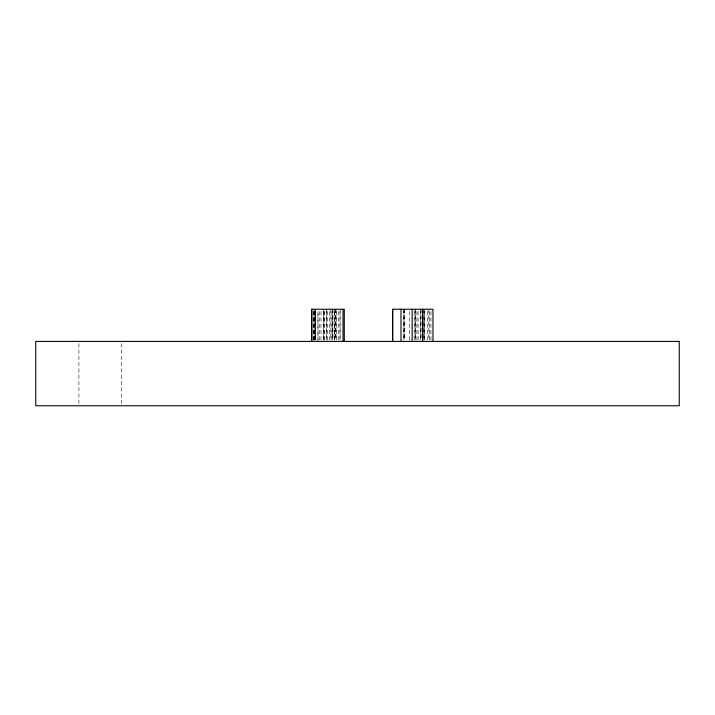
<?xml version="1.0" encoding="UTF-8"?>
<svg xmlns="http://www.w3.org/2000/svg" width="715" height="715" viewBox="0 0 715 715"><rect width="100%" height="100%" fill="white"/><g stroke="black" fill="none" stroke-linecap="round" stroke-linejoin="round"><path stroke-width="0.54" stroke-dasharray="3.58 2.68" d="M430.957 311.454L430.957 340.304M429.358 311.454L429.358 340.304M428.821 309.238L428.866 340.304M427.427 311.454L427.427 340.304M424.63 311.454L424.63 340.304L424.594 309.238M423.95 311.454L423.95 340.304M423.745 309.238L423.745 340.304M420.912 309.238L420.912 340.304M420.894 309.238L420.894 340.304M420.626 311.454L420.626 340.304M418.078 311.454L418.141 340.304M416.925 311.454L416.925 340.304M415.406 311.454L415.406 340.304L415.361 309.238M414.995 309.238L414.995 340.304M414.173 311.454L414.173 340.304M409.677 311.454L409.677 340.304M404.762 309.238L404.762 340.304M404.127 309.238L404.127 340.304M403.939 311.454L403.939 340.304M403.761 309.238L403.761 340.304M340.143 309.238L340.143 340.304M339.956 311.454L339.956 340.304M338.749 311.454L338.749 340.304M336.631 311.454L336.631 340.304M335.907 309.238L335.952 340.304M335.827 309.238L335.809 340.304M335.272 309.238L335.272 340.304M334.781 311.454L334.781 340.304M334.352 311.454L334.352 340.304M334.039 309.238L334.039 340.304M332.725 311.454L332.725 340.304M332.457 309.238L332.457 340.304M332.377 309.238L332.421 340.304M331.143 311.454L331.143 340.304M330.857 309.238L330.857 340.304M329.704 311.454L329.704 340.304M327.425 311.454L327.425 340.304M326.683 309.238L326.683 340.304M326.353 311.454L326.353 340.304M324.342 311.454L324.342 340.304M323.975 311.454L323.975 340.304M323.707 309.238L323.707 340.304M323.394 311.454L323.394 340.304M320.99 311.454L320.99 340.304M319.248 311.454L319.248 340.304M315.449 309.238L315.449 340.304M315.369 311.454L315.369 340.304M315.163 309.238L315.244 340.304M315.074 311.454L315.074 340.304M314.77 311.454L314.77 340.304M314.663 311.454L314.663 340.304M314.153 309.238L314.153 340.304M313.724 311.454L313.724 340.304M313.617 311.454L313.617 340.304M121.282 343.629L121.282 405.763M78.918 343.629L78.918 405.763M317.978 340.304L317.978 311.454L317.934 340.304"/><path stroke-width="1.07" d="M343.531 309.238L311.686 309.238L311.686 341.413M411.786 309.238L392.535 309.238L392.535 341.413M432.209 309.238L412.135 309.238L412.135 341.413M432.968 309.238L432.968 341.413M422.681 309.238L422.681 341.413M422.511 309.238L422.511 341.413M400.999 309.238L400.999 341.413M392.741 309.238L392.741 341.413M344.29 309.238L344.29 341.413M343.021 309.238L343.021 341.413M311.767 309.238L311.794 341.413M679.25 341.413L35.75 341.413L35.75 405.763L679.25 405.763L679.25 341.413"/></g></svg>
